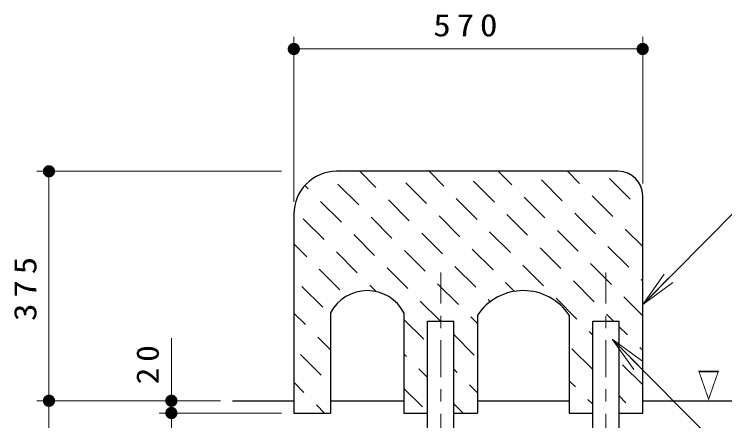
# Model space of a CAD drawing. Units: millimetres on the paper, scale 1:20. Extents: x 1295 to 1680, y 0 to 267.
# Drawn here: x 1439.3 to 1497.4, y 135.6 to 168.8 of the extents above; entities that cross this region are included whole.
import ezdxf

# ---------------------------------------------------------------- set-up
doc = ezdxf.new("R2010")
doc.units = ezdxf.units.MM
doc.linetypes.add('USER2', pattern=[6, 3, -1, 1, -1])
doc.layers.add('1_20', color=7, linetype='Continuous', lineweight=13)
doc.styles.add('ＭＳ ゴシック', font='')
doc.styles.get('ＭＳ ゴシック').set_extended_font_data('MS Gothic')

# ---------------------------------------------------------------- blocks, each defined once
blk = doc.blocks.new('filled_dot')
at = {"color": 0, "linetype": 'Continuous', "lineweight": -2, "const_width": 1.25}
blk.add_lwpolyline([(-0.625, 0, 1), (0.625, 0, 1)], format="xyb", close=True, dxfattribs=at)

msp = doc.modelspace()

# ---------------------------------------------------------------- linework, layer by layer
at = {"layer": '1_20'}
for p, q in [((1462.146, 153.482), (1462.146, 166.982)), ((1490.646, 154.982), (1490.646, 166.982)), ((1462.146, 165.982), (1490.646, 165.982)), ((1461.146, 155.982), (1441.146, 155.982)), ((1442.146, 137.232), (1442.146, 155.982)), ((1468.859, 154.658), (1467.535, 155.982)), ((1474.402, 154.772), (1473.192, 155.982)), ((1479.946, 154.885), (1478.849, 155.982)), ((1485.49, 154.998), (1484.505, 155.982)), ((1472.988, 153.357), (1471.291, 155.054)), ((1478.532, 153.47), (1476.835, 155.168)), ((1484.076, 153.584), (1482.379, 155.281)), ((1489.619, 153.697), (1487.922, 155.394)), ((1463.315, 154.545), (1463.041, 154.82)), ((1467.445, 153.244), (1465.748, 154.941)), ((1482.662, 152.169), (1480.964, 153.866)), ((1488.205, 152.283), (1486.508, 153.98)), ((1466.03, 151.83), (1464.333, 153.527)), ((1471.574, 151.943), (1469.877, 153.64)), ((1477.118, 152.056), (1475.421, 153.753)), ((1490.646, 152.67), (1490.638, 152.678)), ((1464.616, 150.416), (1462.919, 152.113)), ((1470.16, 150.529), (1468.463, 152.226)), ((1475.704, 150.642), (1474.007, 152.339)), ((1481.247, 150.755), (1479.55, 152.452)), ((1486.791, 150.868), (1485.094, 152.565)), ((1474.289, 149.228), (1472.592, 150.925)), ((1479.833, 149.341), (1478.136, 151.038)), ((1485.377, 149.454), (1483.68, 151.151)), ((1490.646, 149.842), (1489.223, 151.264)), ((1468.746, 149.115), (1467.049, 150.812)), ((1463.202, 149.002), (1462.146, 150.058)), ((1489.506, 148.153), (1487.809, 149.85)), ((1467.331, 147.7), (1465.634, 149.398)), ((1472.875, 147.814), (1471.178, 149.511)), ((1478.419, 147.927), (1476.722, 149.624)), ((1483.963, 148.04), (1482.266, 149.737)), ((1471.461, 146.399), (1469.764, 148.096)), ((1477.005, 146.513), (1475.308, 148.21)), ((1482.548, 146.626), (1480.851, 148.323)), ((1488.092, 146.739), (1486.395, 148.436)), ((1465.917, 146.286), (1464.22, 147.983)), ((1490.646, 145.107), (1492.401, 147.591)), ((1480.172, 146.174), (1479.437, 146.909)), ((1486.678, 145.325), (1484.981, 147.022)), ((1490.646, 147.014), (1490.525, 147.135)), ((1490.646, 145.107), (1492.757, 147.239)), ((1493.112, 146.887), (1490.646, 145.107)), ((1464.503, 144.872), (1462.806, 146.569)), ((1468.88, 146.152), (1468.35, 146.682)), ((1475.59, 145.098), (1473.893, 146.795)), ((1490.646, 144.185), (1489.11, 145.721)), ((1474.128, 143.732), (1472.479, 145.381)), ((1478.19, 145.328), (1478.023, 145.494)), ((1485.264, 143.91), (1483.567, 145.607)), ((1463.089, 143.458), (1462.146, 144.401)), ((1477.146, 143.543), (1476.609, 144.08)), ((1488.27, 143.732), (1487.696, 144.306)), ((1472.762, 142.27), (1471.146, 143.886)), ((1486.576, 142.598), (1486.282, 142.892)), ((1489.393, 142.609), (1488.716, 143.287)), ((1452.146, 136.232), (1452.146, 142.355)), ((1465.146, 141.401), (1464.107, 142.44)), ((1476.892, 140.969), (1475.216, 142.645)), ((1489.908, 139.776), (1488.152, 142.259)), ((1488.152, 142.259), (1490.619, 140.48)), ((1488.152, 142.259), (1490.264, 140.128)), ((1471.348, 140.856), (1471.146, 141.058)), ((1486.565, 139.781), (1484.868, 141.478)), ((1490.646, 141.357), (1490.411, 141.591)), ((1464.39, 139.328), (1462.693, 141.025)), ((1490.646, 138.528), (1488.997, 140.177)), ((1473.076, 139.128), (1472.366, 139.837)), ((1475.477, 139.555), (1475.216, 139.816)), ((1462.976, 137.914), (1462.146, 138.744)), ((1485.151, 138.367), (1484.646, 138.871)), ((1472.649, 136.726), (1471.146, 138.229)), ((1477.146, 137.886), (1476.496, 138.536)), ((1489.28, 137.066), (1488.716, 137.63)), ((1456.146, 137.232), (1441.146, 137.232)), ((1442.146, 104.732), (1442.146, 137.232)), ((1456.146, 137.232), (1451.146, 137.232)), ((1475.971, 136.232), (1475.216, 136.988)), ((1486.576, 136.941), (1486.169, 137.348)), ((1464.658, 136.232), (1463.994, 136.896)), ((1461.146, 136.232), (1451.146, 136.232)), ((1452.146, 132.232), (1452.146, 136.232))]:
    msp.add_line(p, q, dxfattribs=at)
at = {"layer": '1_20', "lineweight": 25}
for p, q in [((1488.646, 155.982), (1465.646, 155.982)), ((1490.646, 136.232), (1490.646, 153.982)), ((1462.146, 152.482), (1462.146, 136.232)), ((1465.146, 144.431), (1465.146, 136.232)), ((1471.146, 144.431), (1471.146, 136.232)), ((1477.146, 144.22), (1477.146, 136.232)), ((1484.646, 144.22), (1484.646, 136.232)), ((1473.076, 143.732), (1475.216, 143.732)), ((1473.076, 123.732), (1473.076, 143.732)), ((1475.216, 123.732), (1475.216, 143.732)), ((1486.576, 143.732), (1488.716, 143.732)), ((1486.576, 123.732), (1486.576, 143.732)), ((1488.716, 123.732), (1488.716, 143.732)), ((1457.146, 137.232), (1462.146, 137.232)), ((1465.146, 137.232), (1471.146, 137.232)), ((1477.146, 137.232), (1484.646, 137.232)), ((1490.646, 137.232), (1503.451, 137.232)), ((1462.146, 136.232), (1465.146, 136.232)), ((1471.146, 136.232), (1473.076, 136.232)), ((1475.216, 136.232), (1477.146, 136.232)), ((1484.646, 136.232), (1486.576, 136.232)), ((1488.716, 136.232), (1490.646, 136.232))]:
    msp.add_line(p, q, dxfattribs=at)
at = {"layer": '1_20', "linetype": 'USER2'}
for p, q in [((1474.146, 103.173), (1474.146, 147.701)), ((1487.646, 103.173), (1487.646, 147.701))]:
    msp.add_line(p, q, dxfattribs=at)
at = {"layer": '1_20'}
for points in [[(1490.646, 145.107), (1498.332, 152.869), (1531.666, 152.869)], [(1488.152, 142.259), (1500.024, 130.277), (1533.024, 130.277)]]:
    msp.add_lwpolyline(points, dxfattribs=at)
at = {"layer": '1_20', "lineweight": 25}
for centre, radius, start, end in [((1465.646, 152.482), 3.5, 90, 180), ((1488.646, 153.982), 2, 0, 90), ((1468.146, 142.833), 3.399, 28.04322, 151.95678), ((1480.896, 141.732), 4.5, 33.55731, 146.44269)]:
    msp.add_arc(centre, radius, start, end, dxfattribs=at)

# ---------------------------------------------------------------- block references
at = {"layer": '1_20', "xscale": 0.4, "yscale": 0.4}
msp.add_blockref('filled_dot', (1462.146, 165.982), dxfattribs=at)
for p, rotation in [((1490.646, 165.982), 180), ((1442.146, 155.982), 270), ((1442.146, 137.232), 90), ((1442.146, 137.232), 270), ((1452.146, 137.232), 270), ((1452.146, 136.232), 90), ((1452.146, 136.232), 270)]:
    msp.add_blockref('filled_dot', p, dxfattribs=dict(at, rotation=rotation))

# ---------------------------------------------------------------- texts
at = {"layer": '1_20', "style": 'ＭＳ ゴシック'}
for s, insert, char_height, attachment_point in [('\\T1.33;\\W1.15;570', (1476.396, 166.982), 1.833, 8), ('\\T1.64;\\W0.6;▽ＧＬ', (1495.13, 137.237), 2.199, 7)]:
    msp.add_mtext(s, dxfattribs=dict(at, insert=insert, char_height=char_height, attachment_point=attachment_point))
at = {"layer": '1_20', "char_height": 1.833, "attachment_point": 8, "rotation": 90, "style": 'ＭＳ ゴシック'}
for s, insert in [('\\T1.33;\\W1.15;375', (1441.146, 146.607)), ('\\T1.34;\\W1.1;20', (1451.146, 140.407))]:
    msp.add_mtext(s, dxfattribs=dict(at, insert=insert))

doc.saveas('drawing.dxf')
